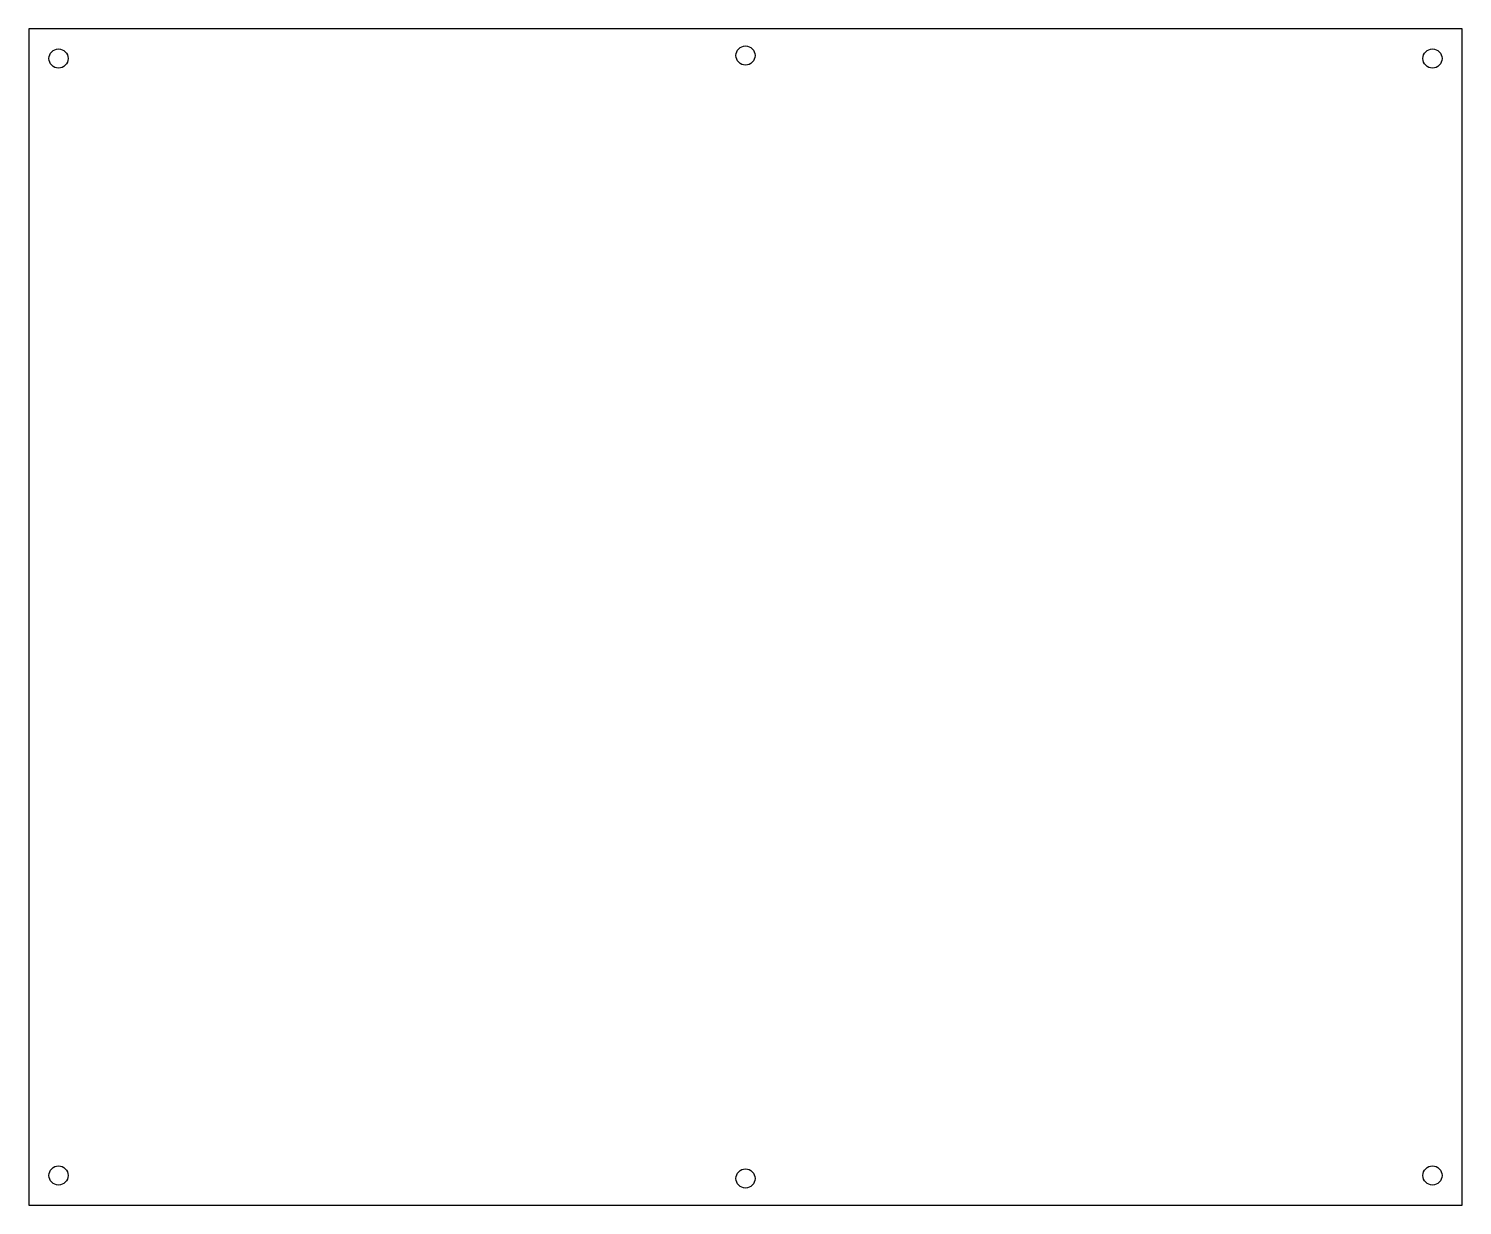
# Model space of a CAD drawing. Header units: millimetres. Extents: x -38 to 202, y -68 to 130.
import ezdxf

# ---------------------------------------------------------------- set-up
doc = ezdxf.new("R2010")
doc.units = ezdxf.units.MM
doc.layers.get('0').update_dxf_attribs({"linetype": 'CONTINUOUS'})

msp = doc.modelspace()

# ---------------------------------------------------------------- linework, layer by layer
msp.add_lwpolyline([(202.5, 129.5), (-37.5, 129.5), (-37.5, -67.5), (202.5, -67.5)], close=True)
for centre in [(-32.5, 124.5), (82.5, 125), (197.5, 124.5), (-32.5, -62.5), (82.5, -63), (197.5, -62.5)]:
    msp.add_circle(centre, 1.6)

doc.saveas('drawing.dxf')
